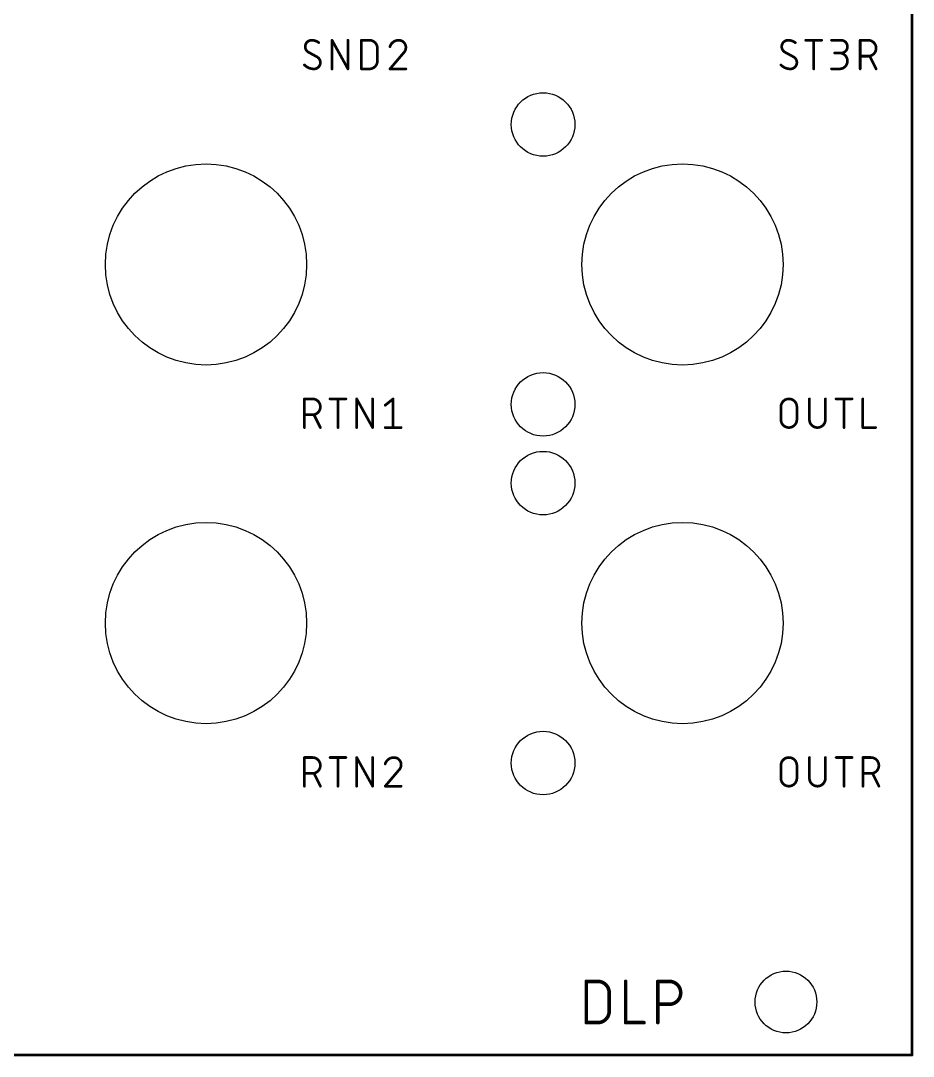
# Model space of a CAD drawing. Extents: x 0 to 101, y 0 to 128.
# Drawn here: x 50.5 to 101.1, y -0.1 to 58.6 of the extents above; entities that cross this region are included whole.
import ezdxf

# ---------------------------------------------------------------- set-up
doc = ezdxf.new("R2010")
doc.units = 0
doc.layers.add('20', color=31, linetype='CONTINUOUS')
doc.layers.add('25', color=253, linetype='CONTINUOUS')

msp = doc.modelspace()

# ---------------------------------------------------------------- linework, layer by layer
at = {"layer": '20', "const_width": 0.1524}
for points in [[(101, 128), (101, 0)], [(101, 0), (0, 0)]]:
    msp.add_lwpolyline(points, dxfattribs=at)
at = {"layer": '20', "const_width": 0.0762}
for points in [[(100.9619, 0, 1), (101.0381, 0)], [(101, -0.0381, 1), (101, 0.0381)]]:
    msp.add_lwpolyline(points, format="xyb", dxfattribs=at)
at = {"layer": '20'}
for centre, radius in [((80.1, 52.72), 1.8), ((61, 44.79), 5.7), ((88, 44.79), 5.7), ((80.1, 36.86), 1.8), ((80.1, 32.4), 1.8), ((61, 24.47), 5.7), ((88, 24.47), 5.7), ((80.1, 16.54), 1.8), ((93.86, 3), 1.75)]:
    msp.add_circle(centre, radius, dxfattribs=at)
at = {"layer": '25'}
for points, const_width in [([(66.9826, 57.4928, 0.4142), (66.6214, 57.1316)], 0.1524), ([(67.389, 57.3573, 0.1623), (66.9826, 57.4928)], 0.1524), ([(66.9826, 57.5309, 1), (66.9826, 57.4547)], 0.0762), ([(66.9826, 57.4547, 1), (66.9826, 57.5309)], 0.0762), ([(68.1774, 57.4928, 1), (68.1012, 57.4928)], 0.0762), ([(68.1726, 57.5113, 1), (68.106, 57.4743)], 0.0762), ([(69.0805, 57.4928, 1), (69.0043, 57.4928)], 0.0762), ([(69.8448, 57.4928, 1), (69.7686, 57.4928)], 0.0762), ([(69.8067, 57.5309, 1), (69.8067, 57.4547)], 0.0762), ([(70.7098, 57.0412, 0.4142), (70.2582, 57.4928)], 0.1524), ([(70.2582, 57.5309, 1), (70.2582, 57.4547)], 0.0762), ([(70.2582, 57.4547, 1), (70.2582, 57.5309)], 0.0762), ([(71.9186, 57.4928, 0.3252), (71.4219, 57.1316)], 0.1524), ([(72.325, 57.0864, 0.4142), (71.9186, 57.4928)], 0.1524), ([(71.9186, 57.5309, 1), (71.9186, 57.4547)], 0.0762), ([(71.9186, 57.4547, 1), (71.9186, 57.5309)], 0.0762), ([(93.9826, 57.4928, 0.4142), (93.6214, 57.1316)], 0.1524), ([(94.389, 57.3573, 0.1623), (93.9826, 57.4928)], 0.1524), ([(93.9826, 57.5309, 1), (93.9826, 57.4547)], 0.0762), ([(93.9826, 57.4547, 1), (93.9826, 57.5309)], 0.0762), ([(94.983, 57.5309, 1), (94.983, 57.4547)], 0.0762), ([(95.4727, 57.4928, 1), (95.3965, 57.4928)], 0.0762), ([(95.8861, 57.4547, 1), (95.8861, 57.5309)], 0.0762), ([(96.4419, 57.5309, 1), (96.4419, 57.4547)], 0.0762), ([(96.9838, 56.7703, 1), (96.9838, 57.4928)], 0.1524), ([(96.9838, 57.5309, 1), (96.9838, 57.4547)], 0.0762), ([(96.9838, 57.4547, 1), (96.9838, 57.5309)], 0.0762), ([(98.1044, 57.4928, 1), (98.0282, 57.4928)], 0.0762), ([(98.0663, 57.5309, 1), (98.0663, 57.4547)], 0.0762), ([(98.5179, 56.5897, 1), (98.5179, 57.4928)], 0.1524), ([(98.5179, 57.5309, 1), (98.5179, 57.4547)], 0.0762), ([(98.5179, 57.4547, 1), (98.5179, 57.5309)], 0.0762), ([(66.6214, 57.1316, 0.2656), (66.802, 56.8155)], 0.1524), ([(66.6595, 57.1316, 1), (66.5833, 57.1316)], 0.0762), ([(66.5833, 57.1316, 1), (66.6595, 57.1316)], 0.0762), ([(67.3661, 57.3269, 1), (67.4119, 57.3878)], 0.0762), ([(70.7479, 57.0412, 1), (70.6717, 57.0412)], 0.0762), ([(70.6717, 57.0412, 1), (70.7479, 57.0412)], 0.0762), ([(71.3856, 57.1433, 1), (71.4581, 57.1198)], 0.0762), ([(72.1895, 56.7703, 0.2053), (72.325, 57.0864)], 0.1524), ([(72.3631, 57.0864, 1), (72.2869, 57.0864)], 0.0762), ([(72.2869, 57.0864, 1), (72.3631, 57.0864)], 0.0762), ([(93.6214, 57.1316, 0.2656), (93.802, 56.8155)], 0.1524), ([(93.6595, 57.1316, 1), (93.5833, 57.1316)], 0.0762), ([(93.5833, 57.1316, 1), (93.6595, 57.1316)], 0.0762), ([(94.3661, 57.3269, 1), (94.4119, 57.3878)], 0.0762), ([(66.8202, 56.8489, 1), (66.7837, 56.782)], 0.0762), ([(66.7826, 56.7826, 1), (66.8213, 56.8483)], 0.0762), ([(67.318, 56.5774, 1), (67.2793, 56.5117)], 0.0762), ([(67.4793, 56.2284, 0.2656), (67.2987, 56.5445)], 0.1524), ([(67.2804, 56.5111, 1), (67.3169, 56.578)], 0.0762), ([(70.2582, 55.8672, 0.4142), (70.7098, 56.3188)], 0.1524), ([(70.7479, 56.3188, 1), (70.6717, 56.3188)], 0.0762), ([(70.6717, 56.3188, 1), (70.7479, 56.3188)], 0.0762), ([(72.1633, 56.7979, 1), (72.2158, 56.7427)], 0.0762), ([(72.2186, 56.7456, 1), (72.1605, 56.795)], 0.0762), ([(93.8202, 56.8489, 1), (93.7837, 56.782)], 0.0762), ([(93.7826, 56.7826, 1), (93.8213, 56.8483)], 0.0762), ([(94.318, 56.5774, 1), (94.2793, 56.5117)], 0.0762), ([(94.4793, 56.2284, 0.2656), (94.2987, 56.5445)], 0.1524), ([(94.2804, 56.5111, 1), (94.3169, 56.578)], 0.0762), ([(96.6226, 56.8084, 1), (96.6226, 56.7322)], 0.0762), ([(96.8935, 55.8672, 1), (96.8935, 56.7703)], 0.1524), ([(96.8935, 56.8084, 1), (96.8935, 56.7322)], 0.0762), ([(96.9838, 56.8084, 1), (96.9838, 56.7322)], 0.0762), ([(96.9838, 56.7322, 1), (96.9838, 56.8084)], 0.0762), ([(98.0663, 56.6278, 1), (98.0663, 56.5516)], 0.0762), ([(98.5179, 56.6278, 1), (98.5179, 56.5516)], 0.0762), ([(98.5179, 56.5516, 1), (98.5179, 56.6278)], 0.0762), ([(98.6423, 56.6067, 1), (98.5741, 56.5726)], 0.0762), ([(66.5762, 56.093, 0.2), (67.1181, 55.8672)], 0.1524), ([(66.6033, 56.1198, 1), (66.5491, 56.0661)], 0.0762), ([(67.1181, 55.8672, 0.4142), (67.4793, 56.2284)], 0.1524), ([(67.1181, 55.9053, 1), (67.1181, 55.8291)], 0.0762), ([(67.1181, 55.8291, 1), (67.1181, 55.9053)], 0.0762), ([(67.5174, 56.2284, 1), (67.4412, 56.2284)], 0.0762), ([(67.4412, 56.2284, 1), (67.5174, 56.2284)], 0.0762), ([(68.1012, 55.8672, 1), (68.1774, 55.8672)], 0.0762), ([(69.0043, 55.8672, 1), (69.0805, 55.8672)], 0.0762), ([(69.0091, 55.8487, 1), (69.0757, 55.8857)], 0.0762), ([(69.8067, 55.9053, 1), (69.8067, 55.8291)], 0.0762), ([(69.7686, 55.8672, 1), (69.8448, 55.8672)], 0.0762), ([(70.2582, 55.9053, 1), (70.2582, 55.8291)], 0.0762), ([(70.2582, 55.8291, 1), (70.2582, 55.9053)], 0.0762), ([(71.4219, 55.9053, 1), (71.4219, 55.8291)], 0.0762), ([(71.3929, 55.8919, 1), (71.4509, 55.8425)], 0.0762), ([(72.325, 55.8291, 1), (72.325, 55.9053)], 0.0762), ([(93.5762, 56.093, 0.2), (94.1181, 55.8672)], 0.1524), ([(93.6033, 56.1198, 1), (93.5491, 56.0661)], 0.0762), ([(94.1181, 55.8672, 0.4142), (94.4793, 56.2284)], 0.1524), ([(94.1181, 55.9053, 1), (94.1181, 55.8291)], 0.0762), ([(94.1181, 55.8291, 1), (94.1181, 55.9053)], 0.0762), ([(94.5174, 56.2284, 1), (94.4412, 56.2284)], 0.0762), ([(94.4412, 56.2284, 1), (94.5174, 56.2284)], 0.0762), ([(95.3965, 55.8672, 1), (95.4727, 55.8672)], 0.0762), ([(96.4419, 55.9053, 1), (96.4419, 55.8291)], 0.0762), ([(96.8935, 55.9053, 1), (96.8935, 55.8291)], 0.0762), ([(96.8935, 55.8291, 1), (96.8935, 55.9053)], 0.0762), ([(98.0282, 55.8672, 1), (98.1044, 55.8672)], 0.0762), ([(98.9353, 55.8502, 1), (99.0035, 55.8842)], 0.0762), ([(66.6143, 37.1728, 1), (66.5381, 37.1728)], 0.0762), ([(66.5762, 37.2109, 1), (66.5762, 37.1347)], 0.0762), ([(67.0278, 36.2697, 1), (67.0278, 37.1728)], 0.1524), ([(67.0278, 37.2109, 1), (67.0278, 37.1347)], 0.0762), ([(67.0278, 37.1347, 1), (67.0278, 37.2109)], 0.0762), ([(68.026, 37.2109, 1), (68.026, 37.1347)], 0.0762), ([(68.5156, 37.1728, 1), (68.4394, 37.1728)], 0.0762), ([(68.9291, 37.1347, 1), (68.9291, 37.2109)], 0.0762), ([(69.5751, 37.1728, 1), (69.4989, 37.1728)], 0.0762), ([(69.5703, 37.1913, 1), (69.5037, 37.1543)], 0.0762), ([(70.4782, 37.1728, 1), (70.402, 37.1728)], 0.0762), ([(71.6419, 37.1728, 1), (71.5657, 37.1728)], 0.0762), ([(71.6276, 37.143, 1), (71.58, 37.2026)], 0.0762), ([(94.4793, 36.7212, 1), (93.5762, 36.7212)], 0.1524), ([(95.2295, 37.1728, 1), (95.1533, 37.1728)], 0.0762), ([(96.1326, 37.1728, 1), (96.0564, 37.1728)], 0.0762), ([(96.7024, 37.2109, 1), (96.7024, 37.1347)], 0.0762), ([(97.1921, 37.1728, 1), (97.1159, 37.1728)], 0.0762), ([(97.6056, 37.1347, 1), (97.6056, 37.2109)], 0.0762), ([(98.2546, 37.1728, 1), (98.1784, 37.1728)], 0.0762), ([(71.1284, 36.8413, 1), (71.176, 36.7818)], 0.0762), ([(93.6143, 36.7212, 1), (93.5381, 36.7212)], 0.0762), ([(93.5381, 36.7212, 1), (93.6143, 36.7212)], 0.0762), ([(94.5174, 36.7212, 1), (94.4412, 36.7212)], 0.0762), ([(94.4412, 36.7212, 1), (94.5174, 36.7212)], 0.0762), ([(66.5762, 36.3078, 1), (66.5762, 36.2316)], 0.0762), ([(67.0278, 36.3078, 1), (67.0278, 36.2316)], 0.0762), ([(67.0278, 36.2316, 1), (67.0278, 36.3078)], 0.0762), ([(67.1521, 36.2867, 1), (67.084, 36.2526)], 0.0762), ([(93.5762, 35.9988, 1), (94.4793, 35.9988)], 0.1524), ([(93.6143, 35.9988, 1), (93.5381, 35.9988)], 0.0762), ([(93.5381, 35.9988, 1), (93.6143, 35.9988)], 0.0762), ([(94.5174, 35.9988, 1), (94.4412, 35.9988)], 0.0762), ([(94.4412, 35.9988, 1), (94.5174, 35.9988)], 0.0762), ([(95.1914, 35.9988, 1), (96.0945, 35.9988)], 0.1524), ([(95.2295, 35.9988, 1), (95.1533, 35.9988)], 0.0762), ([(95.1533, 35.9988, 1), (95.2295, 35.9988)], 0.0762), ([(96.1326, 35.9988, 1), (96.0564, 35.9988)], 0.0762), ([(96.0564, 35.9988, 1), (96.1326, 35.9988)], 0.0762), ([(66.5381, 35.5472, 1), (66.6143, 35.5472)], 0.0762), ([(67.4452, 35.5302, 1), (67.5134, 35.5642)], 0.0762), ([(68.4394, 35.5472, 1), (68.5156, 35.5472)], 0.0762), ([(69.4989, 35.5472, 1), (69.5751, 35.5472)], 0.0762), ([(70.402, 35.5472, 1), (70.4782, 35.5472)], 0.0762), ([(70.4068, 35.5287, 1), (70.4734, 35.5657)], 0.0762), ([(71.1522, 35.5853, 1), (71.1522, 35.5091)], 0.0762), ([(71.5657, 35.5472, 1), (71.6419, 35.5472)], 0.0762), ([(72.0553, 35.5091, 1), (72.0553, 35.5853)], 0.0762), ([(97.1159, 35.5472, 1), (97.1921, 35.5472)], 0.0762), ([(98.2165, 35.5853, 1), (98.2165, 35.5091)], 0.0762), ([(98.1784, 35.5472, 1), (98.2546, 35.5472)], 0.0762), ([(98.9389, 35.5091, 1), (98.9389, 35.5853)], 0.0762), ([(66.6143, 16.8528, 1), (66.5381, 16.8528)], 0.0762), ([(66.5762, 16.8909, 1), (66.5762, 16.8147)], 0.0762), ([(67.0278, 15.9497, 1), (67.0278, 16.8528)], 0.1524), ([(67.0278, 16.8909, 1), (67.0278, 16.8147)], 0.0762), ([(67.0278, 16.8147, 1), (67.0278, 16.8909)], 0.0762), ([(68.026, 16.8909, 1), (68.026, 16.8147)], 0.0762), ([(68.5156, 16.8528, 1), (68.4394, 16.8528)], 0.0762), ([(68.9291, 16.8147, 1), (68.9291, 16.8909)], 0.0762), ([(69.5751, 16.8528, 1), (69.4989, 16.8528)], 0.0762), ([(69.5703, 16.8713, 1), (69.5037, 16.8343)], 0.0762), ([(70.4782, 16.8528, 1), (70.402, 16.8528)], 0.0762), ([(71.6489, 16.8528, 0.3252), (71.1522, 16.4916)], 0.1524), ([(71.116, 16.5033, 1), (71.1885, 16.4798)], 0.0762), ([(72.0553, 16.4464, 0.4142), (71.6489, 16.8528)], 0.1524), ([(71.6489, 16.8909, 1), (71.6489, 16.8147)], 0.0762), ([(71.6489, 16.8147, 1), (71.6489, 16.8909)], 0.0762), ([(71.9199, 16.1303, 0.2053), (72.0553, 16.4464)], 0.1524), ([(72.0934, 16.4464, 1), (72.0172, 16.4464)], 0.0762), ([(72.0172, 16.4464, 1), (72.0934, 16.4464)], 0.0762), ([(94.4793, 16.4012, 1), (93.5762, 16.4012)], 0.1524), ([(93.6143, 16.4012, 1), (93.5381, 16.4012)], 0.0762), ([(93.5381, 16.4012, 1), (93.6143, 16.4012)], 0.0762), ([(94.5174, 16.4012, 1), (94.4412, 16.4012)], 0.0762), ([(94.4412, 16.4012, 1), (94.5174, 16.4012)], 0.0762), ([(95.2295, 16.8528, 1), (95.1533, 16.8528)], 0.0762), ([(96.1326, 16.8528, 1), (96.0564, 16.8528)], 0.0762), ([(96.7024, 16.8909, 1), (96.7024, 16.8147)], 0.0762), ([(97.1921, 16.8528, 1), (97.1159, 16.8528)], 0.0762), ([(97.6056, 16.8147, 1), (97.6056, 16.8909)], 0.0762), ([(98.2607, 16.8528, 1), (98.1845, 16.8528)], 0.0762), ([(98.2226, 16.8909, 1), (98.2226, 16.8147)], 0.0762), ([(98.6742, 15.9497, 1), (98.6742, 16.8528)], 0.1524), ([(98.6742, 16.8909, 1), (98.6742, 16.8147)], 0.0762), ([(98.6742, 16.8147, 1), (98.6742, 16.8909)], 0.0762), ([(66.5762, 15.9878, 1), (66.5762, 15.9116)], 0.0762), ([(67.0278, 15.9878, 1), (67.0278, 15.9116)], 0.0762), ([(67.0278, 15.9116, 1), (67.0278, 15.9878)], 0.0762), ([(67.1521, 15.9667, 1), (67.084, 15.9326)], 0.0762), ([(71.8936, 16.1579, 1), (71.9461, 16.1027)], 0.0762), ([(71.9489, 16.1056, 1), (71.8908, 16.155)], 0.0762), ([(98.2226, 15.9878, 1), (98.2226, 15.9116)], 0.0762), ([(98.6742, 15.9878, 1), (98.6742, 15.9116)], 0.0762), ([(98.6742, 15.9116, 1), (98.6742, 15.9878)], 0.0762), ([(98.7986, 15.9667, 1), (98.7304, 15.9326)], 0.0762), ([(66.5381, 15.2272, 1), (66.6143, 15.2272)], 0.0762), ([(67.4452, 15.2102, 1), (67.5134, 15.2442)], 0.0762), ([(68.4394, 15.2272, 1), (68.5156, 15.2272)], 0.0762), ([(69.4989, 15.2272, 1), (69.5751, 15.2272)], 0.0762), ([(70.402, 15.2272, 1), (70.4782, 15.2272)], 0.0762), ([(70.4068, 15.2087, 1), (70.4734, 15.2457)], 0.0762), ([(71.1522, 15.2653, 1), (71.1522, 15.1891)], 0.0762), ([(71.1232, 15.2519, 1), (71.1812, 15.2025)], 0.0762), ([(72.0553, 15.1891, 1), (72.0553, 15.2653)], 0.0762), ([(93.5762, 15.6788, 1), (94.4793, 15.6788)], 0.1524), ([(93.6143, 15.6788, 1), (93.5381, 15.6788)], 0.0762), ([(93.5381, 15.6788, 1), (93.6143, 15.6788)], 0.0762), ([(94.5174, 15.6788, 1), (94.4412, 15.6788)], 0.0762), ([(94.4412, 15.6788, 1), (94.5174, 15.6788)], 0.0762), ([(95.1914, 15.6788, 1), (96.0945, 15.6788)], 0.1524), ([(95.2295, 15.6788, 1), (95.1533, 15.6788)], 0.0762), ([(95.1533, 15.6788, 1), (95.2295, 15.6788)], 0.0762), ([(96.1326, 15.6788, 1), (96.0564, 15.6788)], 0.0762), ([(96.0564, 15.6788, 1), (96.1326, 15.6788)], 0.0762), ([(97.1159, 15.2272, 1), (97.1921, 15.2272)], 0.0762), ([(98.1845, 15.2272, 1), (98.2607, 15.2272)], 0.0762), ([(99.0917, 15.2102, 1), (99.1598, 15.2442)], 0.0762), ([(82.5997, 4.1684, 1), (82.4981, 4.1684)], 0.1016), ([(82.5489, 4.2192, 1), (82.5489, 4.1176)], 0.1016), ([(83.8471, 3.5193, 0.4142), (83.198, 4.1684)], 0.2032), ([(83.198, 4.2192, 1), (83.198, 4.1176)], 0.1016), ([(83.198, 4.1176, 1), (83.198, 4.2192)], 0.1016), ([(84.8292, 4.1684, 1), (84.7276, 4.1684)], 0.1016), ([(86.651, 4.1684, 1), (86.5494, 4.1684)], 0.1016), ([(86.6002, 4.2192, 1), (86.6002, 4.1176)], 0.1016), ([(87.2493, 2.8702, 1), (87.2493, 4.1684)], 0.2032), ([(87.2493, 4.2192, 1), (87.2493, 4.1176)], 0.1016), ([(87.2493, 4.1176, 1), (87.2493, 4.2192)], 0.1016), ([(83.8979, 3.5193, 1), (83.7963, 3.5193)], 0.1016), ([(83.7963, 3.5193, 1), (83.8979, 3.5193)], 0.1016), ([(86.6002, 2.921, 1), (86.6002, 2.8194)], 0.1016), ([(87.2493, 2.921, 1), (87.2493, 2.8194)], 0.1016), ([(87.2493, 2.8194, 1), (87.2493, 2.921)], 0.1016), ([(83.198, 1.8316, 0.4142), (83.8471, 2.4807)], 0.2032), ([(83.8979, 2.4807, 1), (83.7963, 2.4807)], 0.1016), ([(83.7963, 2.4807, 1), (83.8979, 2.4807)], 0.1016), ([(82.5489, 1.8824, 1), (82.5489, 1.7808)], 0.1016), ([(82.4981, 1.8316, 1), (82.5997, 1.8316)], 0.1016), ([(83.198, 1.8824, 1), (83.198, 1.7808)], 0.1016), ([(83.198, 1.7808, 1), (83.198, 1.8824)], 0.1016), ([(84.7784, 1.8824, 1), (84.7784, 1.7808)], 0.1016), ([(84.7276, 1.8316, 1), (84.8292, 1.8316)], 0.1016), ([(85.8169, 1.7808, 1), (85.8169, 1.8824)], 0.1016), ([(86.5494, 1.8316, 1), (86.651, 1.8316)], 0.1016)]:
    msp.add_lwpolyline(points, format="xyb", dxfattribs=dict(at, const_width=const_width))
for points, const_width in [([(68.1393, 55.8672), (68.1393, 57.4928)], 0.1524), ([(68.1393, 57.4928), (69.0424, 55.8672)], 0.1524), ([(69.0424, 55.8672), (69.0424, 57.4928)], 0.1524), ([(69.8067, 55.8672), (69.8067, 57.4928)], 0.1524), ([(69.8067, 57.4928), (70.2582, 57.4928)], 0.1524), ([(94.983, 57.4928), (95.8861, 57.4928)], 0.1524), ([(95.4346, 55.8672), (95.4346, 57.4928)], 0.1524), ([(96.4419, 57.4928), (96.9838, 57.4928)], 0.1524), ([(98.0663, 55.8672), (98.0663, 57.4928)], 0.1524), ([(98.0663, 57.4928), (98.5179, 57.4928)], 0.1524), ([(70.7098, 57.0412), (70.7098, 56.3188)], 0.1524), ([(67.2987, 56.5445), (66.802, 56.8155)], 0.1524), ([(72.1895, 56.7703), (71.4219, 55.8672)], 0.1524), ([(94.2987, 56.5445), (93.802, 56.8155)], 0.1524), ([(96.9838, 56.7703), (96.6226, 56.7703)], 0.1524), ([(98.5179, 56.5897), (98.0663, 56.5897)], 0.1524), ([(98.9694, 55.8672), (98.6082, 56.5897)], 0.1524), ([(70.2582, 55.8672), (69.8067, 55.8672)], 0.1524), ([(71.4219, 55.8672), (72.325, 55.8672)], 0.1524), ([(96.4419, 55.8672), (96.8935, 55.8672)], 0.1524), ([(66.5762, 35.5472), (66.5762, 37.1728)], 0.1524), ([(66.5762, 37.1728), (67.0278, 37.1728)], 0.1524), ([(68.026, 37.1728), (68.9291, 37.1728)], 0.1524), ([(68.4775, 35.5472), (68.4775, 37.1728)], 0.1524), ([(69.537, 35.5472), (69.537, 37.1728)], 0.1524), ([(69.537, 37.1728), (70.4401, 35.5472)], 0.1524), ([(70.4401, 35.5472), (70.4401, 37.1728)], 0.1524), ([(71.1522, 36.8116), (71.6038, 37.1728)], 0.1524), ([(71.6038, 37.1728), (71.6038, 35.5472)], 0.1524), ([(95.1914, 37.1728), (95.1914, 35.9988)], 0.1524), ([(96.0945, 35.9988), (96.0945, 37.1728)], 0.1524), ([(96.7024, 37.1728), (97.6056, 37.1728)], 0.1524), ([(97.154, 35.5472), (97.154, 37.1728)], 0.1524), ([(98.2165, 37.1728), (98.2165, 35.5472)], 0.1524), ([(93.5762, 35.9988), (93.5762, 36.7212)], 0.1524), ([(94.4793, 36.7212), (94.4793, 35.9988)], 0.1524), ([(67.0278, 36.2697), (66.5762, 36.2697)], 0.1524), ([(67.4793, 35.5472), (67.1181, 36.2697)], 0.1524), ([(71.1522, 35.5472), (72.0553, 35.5472)], 0.1524), ([(98.2165, 35.5472), (98.9389, 35.5472)], 0.1524), ([(66.5762, 15.2272), (66.5762, 16.8528)], 0.1524), ([(66.5762, 16.8528), (67.0278, 16.8528)], 0.1524), ([(68.026, 16.8528), (68.9291, 16.8528)], 0.1524), ([(68.4775, 15.2272), (68.4775, 16.8528)], 0.1524), ([(69.537, 15.2272), (69.537, 16.8528)], 0.1524), ([(69.537, 16.8528), (70.4401, 15.2272)], 0.1524), ([(70.4401, 15.2272), (70.4401, 16.8528)], 0.1524), ([(93.5762, 15.6788), (93.5762, 16.4012)], 0.1524), ([(94.4793, 16.4012), (94.4793, 15.6788)], 0.1524), ([(95.1914, 16.8528), (95.1914, 15.6788)], 0.1524), ([(96.0945, 15.6788), (96.0945, 16.8528)], 0.1524), ([(96.7024, 16.8528), (97.6056, 16.8528)], 0.1524), ([(97.154, 15.2272), (97.154, 16.8528)], 0.1524), ([(98.2226, 15.2272), (98.2226, 16.8528)], 0.1524), ([(98.2226, 16.8528), (98.6742, 16.8528)], 0.1524), ([(67.0278, 15.9497), (66.5762, 15.9497)], 0.1524), ([(67.4793, 15.2272), (67.1181, 15.9497)], 0.1524), ([(71.9199, 16.1303), (71.1522, 15.2272)], 0.1524), ([(98.6742, 15.9497), (98.2226, 15.9497)], 0.1524), ([(99.1257, 15.2272), (98.7645, 15.9497)], 0.1524), ([(71.1522, 15.2272), (72.0553, 15.2272)], 0.1524), ([(82.5489, 1.8316), (82.5489, 4.1684)], 0.2032), ([(82.5489, 4.1684), (83.198, 4.1684)], 0.2032), ([(84.7784, 4.1684), (84.7784, 1.8316)], 0.2032), ([(86.6002, 1.8316), (86.6002, 4.1684)], 0.2032), ([(86.6002, 4.1684), (87.2493, 4.1684)], 0.2032), ([(83.8471, 3.5193), (83.8471, 2.4807)], 0.2032), ([(87.2493, 2.8702), (86.6002, 2.8702)], 0.2032), ([(83.198, 1.8316), (82.5489, 1.8316)], 0.2032), ([(84.7784, 1.8316), (85.8169, 1.8316)], 0.2032)]:
    msp.add_lwpolyline(points, dxfattribs=dict(at, const_width=const_width))

doc.saveas('drawing.dxf')
